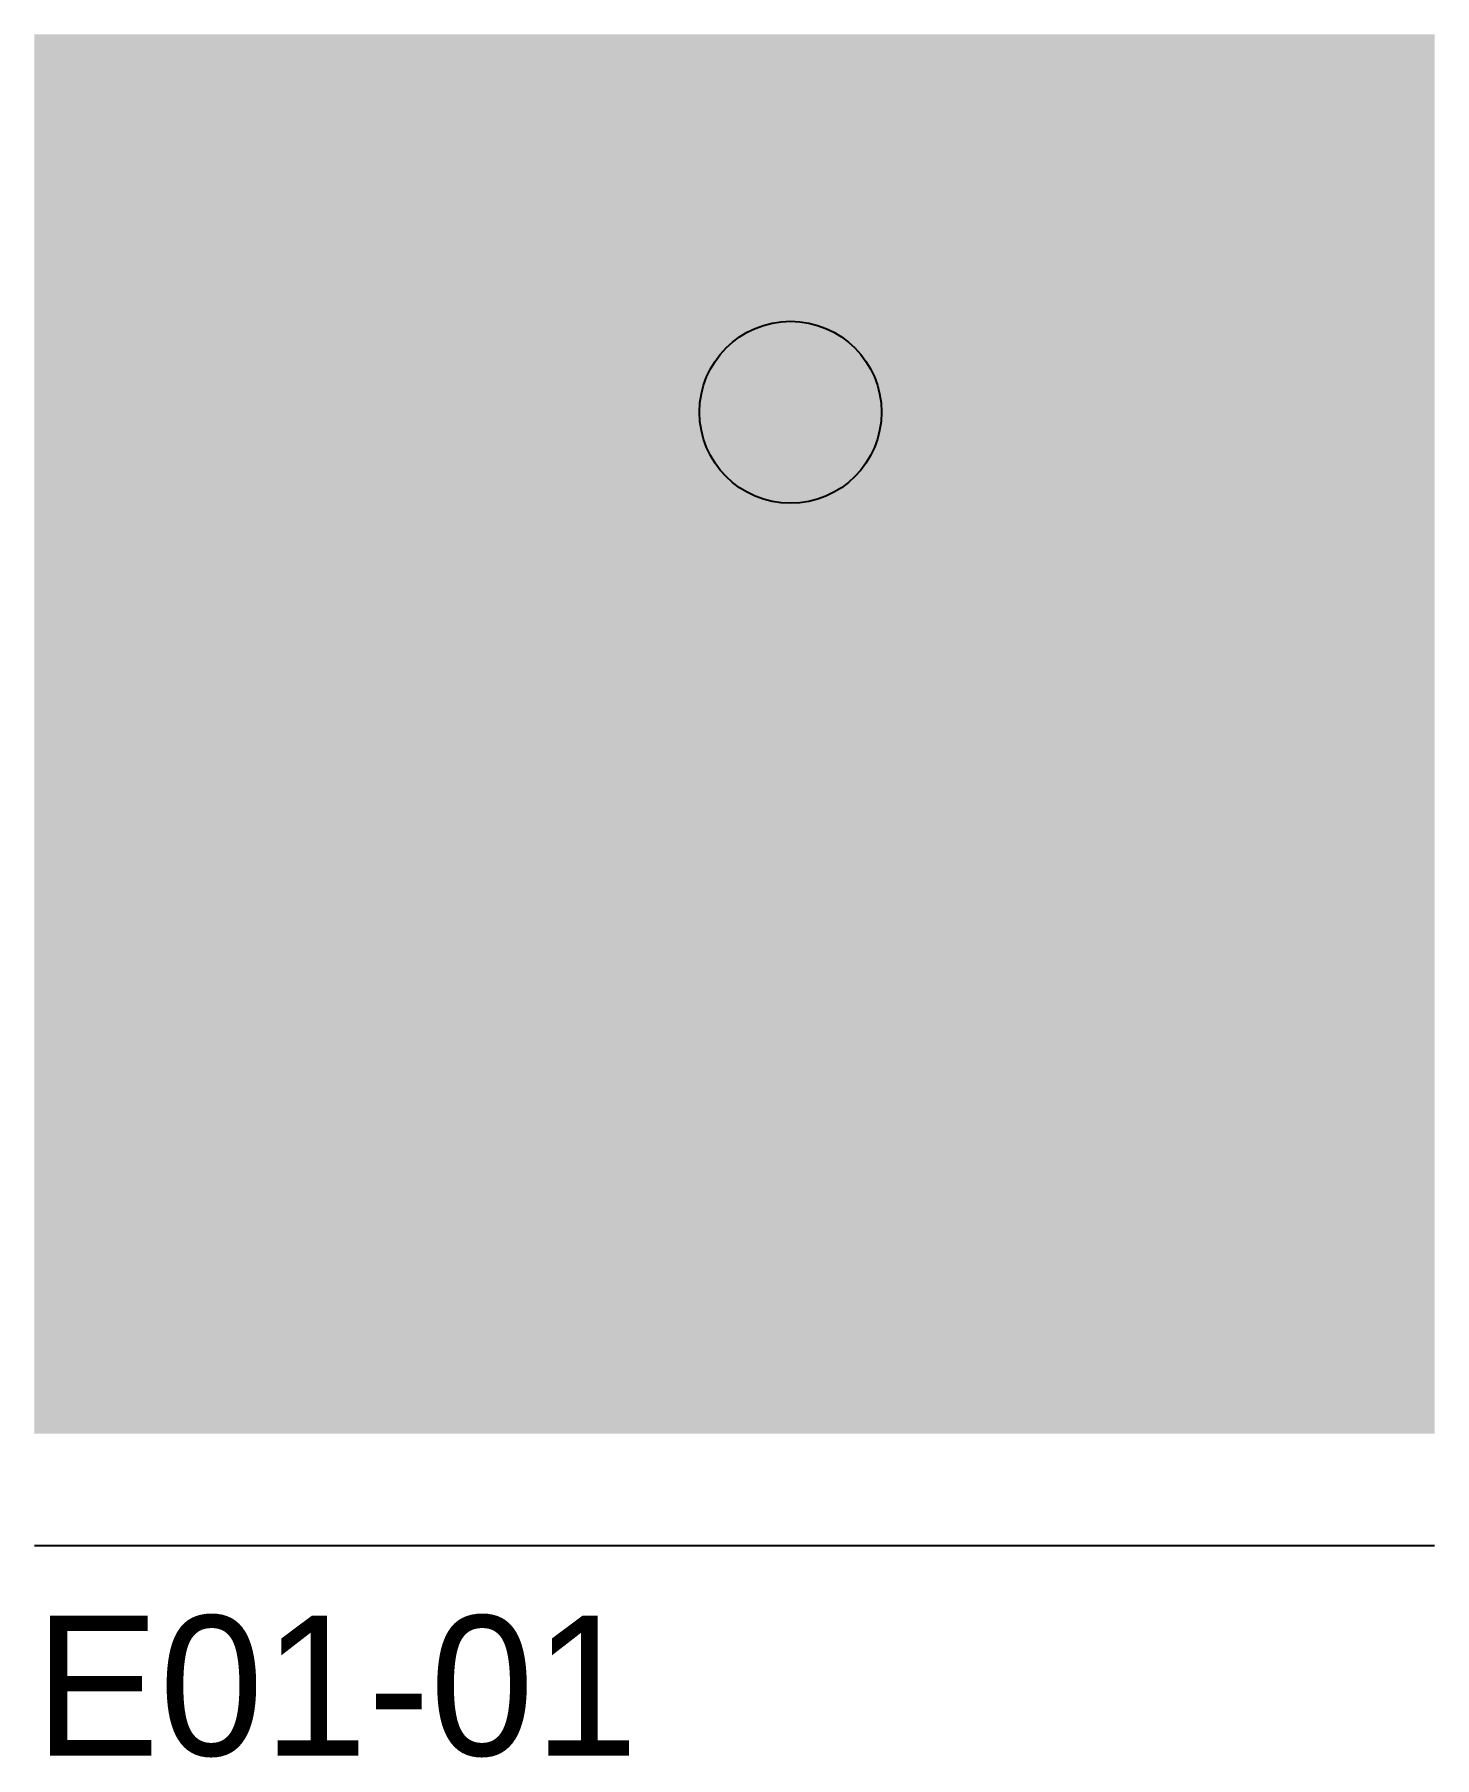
# Model space of a CAD drawing. Header units: millimetres. Extents: x 0 to 10, y -2.3 to 10.
import ezdxf

# ---------------------------------------------------------------- set-up
doc = ezdxf.new("R2010")
doc.units = ezdxf.units.MM
for name, color, linetype, true_color in [('EVAC_ANNOTATION', 7, 'Continuous', 0x1a1a1a), ('EVAC_BACKGROUND', 3, 'Continuous', 0x008855), ('EVAC_PICTOGRAM', 7, 'Continuous', 0xffffff)]:
    doc.layers.add(name, color=color, linetype=linetype, true_color=true_color)

# ---------------------------------------------------------------- blocks, each defined once
blk = doc.blocks.new('EVAC_E01_01')
at = {"layer": 'EVAC_ANNOTATION', "true_color": 0x1a1a1a}
blk.add_line((0, -0.08), (1, -0.08), dxfattribs=at)
at = {"layer": 'EVAC_BACKGROUND', "true_color": 0x008855}
blk.add_solid([(0, 0), (1, 0), (0, 1), (1, 1)], dxfattribs=at)
at = {"layer": 'EVAC_PICTOGRAM', "true_color": 0xffffff, "const_width": 0.035}
blk.add_lwpolyline([(0.045, 0.045), (0.955, 0.045), (0.955, 0.955), (0.045, 0.955)], close=True, dxfattribs=at)
at = {"layer": 'EVAC_PICTOGRAM', "true_color": 0xffffff}
for points, const_width in [([(0.83, 0.15), (0.83, 0.84), (0.22, 0.84), (0.22, 0.15)], 0.045), ([(0.75, 0.18), (0.75, 0.78), (0.63, 0.78)], 0.035), ([(0.48, 0.58), (0.39, 0.52), (0.32, 0.56)], 0.055), ([(0.57, 0.56), (0.68, 0.48), (0.77, 0.51)], 0.055), ([(0.5, 0.45), (0.41, 0.34), (0.3, 0.3)], 0.065), ([(0.53, 0.45), (0.63, 0.31), (0.72, 0.25)], 0.065)]:
    blk.add_lwpolyline(points, dxfattribs=dict(at, const_width=const_width))
blk.add_circle((0.54, 0.73), 0.065, dxfattribs=at)
for points in [[(0.54, 0.73), (0.5151, 0.7901), (0.5039, 0.784)], [(0.54, 0.73), (0.5273, 0.7938), (0.5151, 0.7901)], [(0.54, 0.73), (0.54, 0.795), (0.5273, 0.7938)], [(0.54, 0.73), (0.5527, 0.7938), (0.54, 0.795)], [(0.54, 0.73), (0.5649, 0.7901), (0.5527, 0.7938)], [(0.54, 0.73), (0.5761, 0.784), (0.5649, 0.7901)], [(0.54, 0.73), (0.494, 0.776), (0.486, 0.7661)], [(0.54, 0.73), (0.5039, 0.784), (0.494, 0.776)], [(0.54, 0.73), (0.586, 0.776), (0.5761, 0.784)], [(0.54, 0.73), (0.594, 0.7661), (0.586, 0.776)], [(0.54, 0.73), (0.486, 0.7661), (0.4799, 0.7549)], [(0.54, 0.73), (0.6001, 0.7549), (0.594, 0.7661)], [(0.54, 0.73), (0.4799, 0.7549), (0.4762, 0.7427)], [(0.54, 0.73), (0.6038, 0.7427), (0.6001, 0.7549)], [(0.54, 0.73), (0.4762, 0.7427), (0.475, 0.73)], [(0.54, 0.73), (0.605, 0.73), (0.6038, 0.7427)], [(0.54, 0.73), (0.475, 0.73), (0.4762, 0.7173)], [(0.54, 0.73), (0.4762, 0.7173), (0.4799, 0.7051)], [(0.54, 0.73), (0.4799, 0.7051), (0.486, 0.6939)], [(0.54, 0.73), (0.486, 0.6939), (0.494, 0.684)], [(0.54, 0.73), (0.494, 0.684), (0.5039, 0.676)], [(0.54, 0.73), (0.5039, 0.676), (0.5151, 0.6699)], [(0.54, 0.73), (0.5151, 0.6699), (0.5273, 0.6662)], [(0.54, 0.73), (0.5273, 0.6662), (0.54, 0.665)], [(0.54, 0.73), (0.54, 0.665), (0.5527, 0.6662)], [(0.54, 0.73), (0.5527, 0.6662), (0.5649, 0.6699)], [(0.54, 0.73), (0.5649, 0.6699), (0.5761, 0.676)], [(0.54, 0.73), (0.5761, 0.676), (0.586, 0.684)], [(0.54, 0.73), (0.586, 0.684), (0.594, 0.6939)], [(0.54, 0.73), (0.594, 0.6939), (0.6001, 0.7051)], [(0.54, 0.73), (0.6001, 0.7051), (0.6038, 0.7173)], [(0.54, 0.73), (0.6038, 0.7173), (0.605, 0.73)], [(0.59, 0.64), (0.48, 0.6), (0.43, 0.49)], [(0.59, 0.64), (0.43, 0.49), (0.52, 0.44)], [(0.59, 0.64), (0.52, 0.44), (0.61, 0.53)]]:
    blk.add_solid(points, dxfattribs=at)
at = {"layer": 'EVAC_ANNOTATION', "true_color": 0x1a1a1a}
blk.add_text('E01-01', height=0.1, dxfattribs=at).set_placement((0, -0.23))

msp = doc.modelspace()

# ---------------------------------------------------------------- block references
at = {"layer": 'EVAC_BACKGROUND', "xscale": 10, "yscale": 10}
msp.add_blockref('EVAC_E01_01', (0, 0), dxfattribs=at)

doc.saveas('drawing.dxf')
